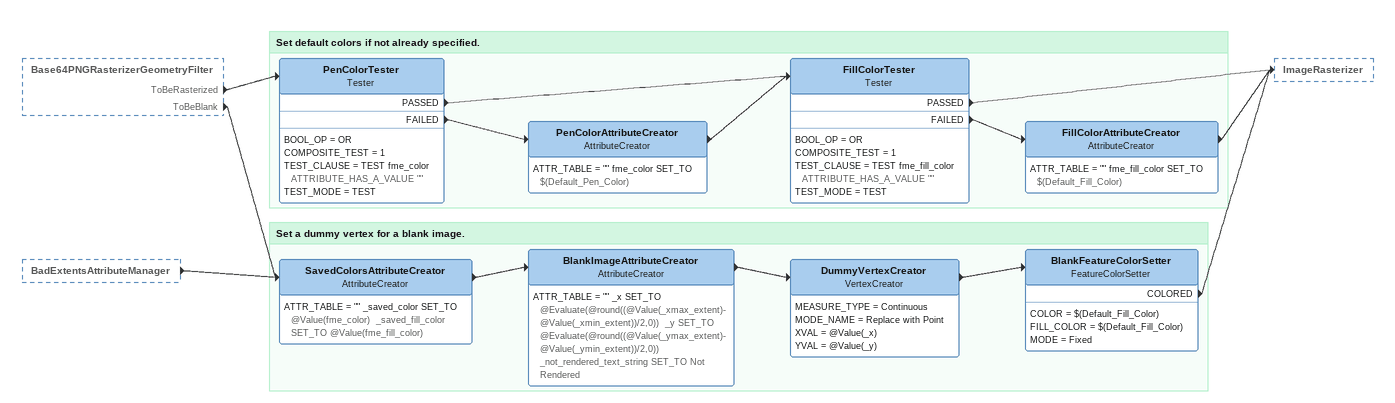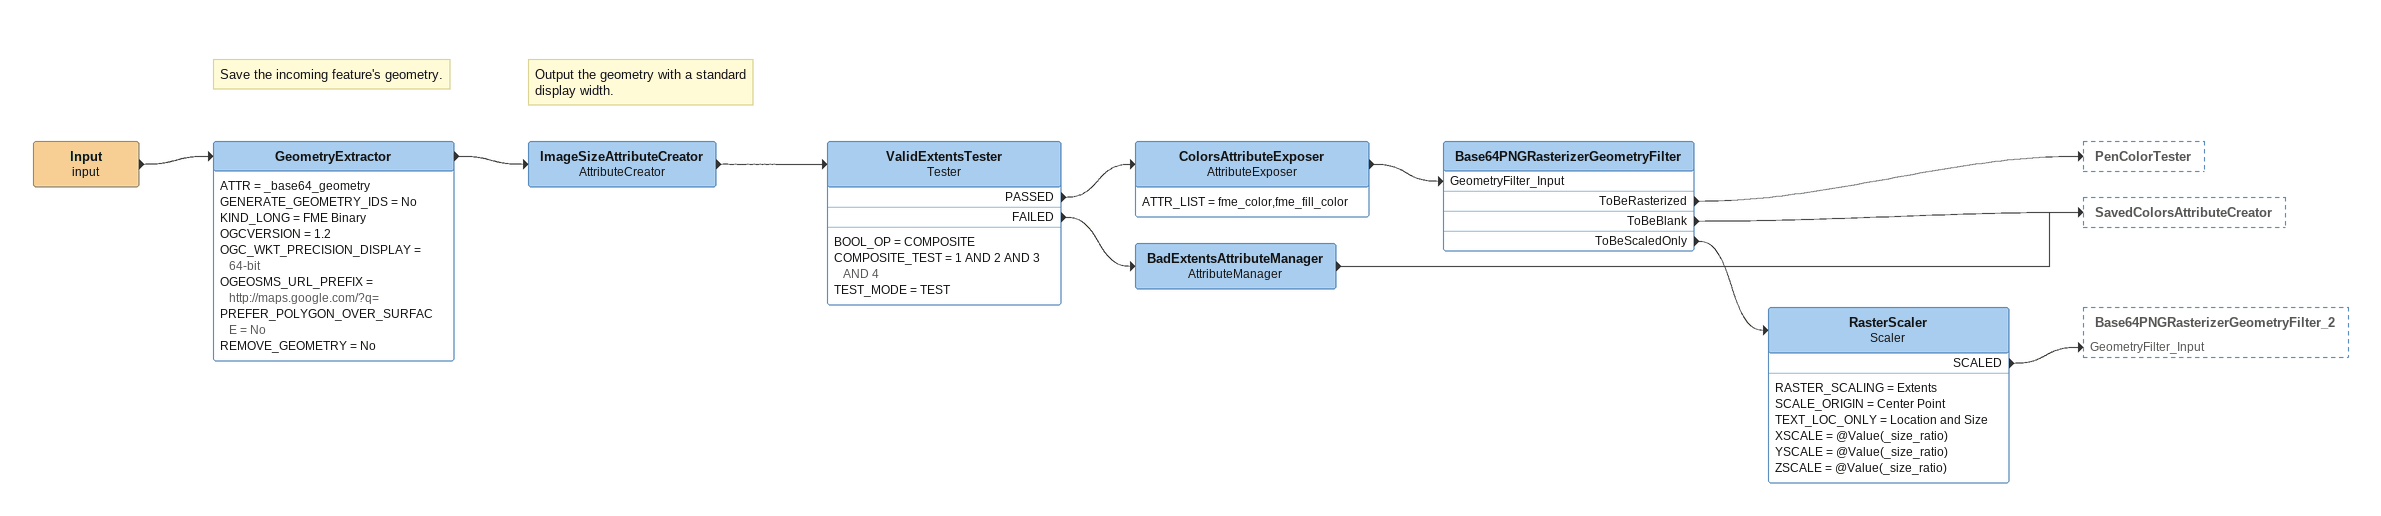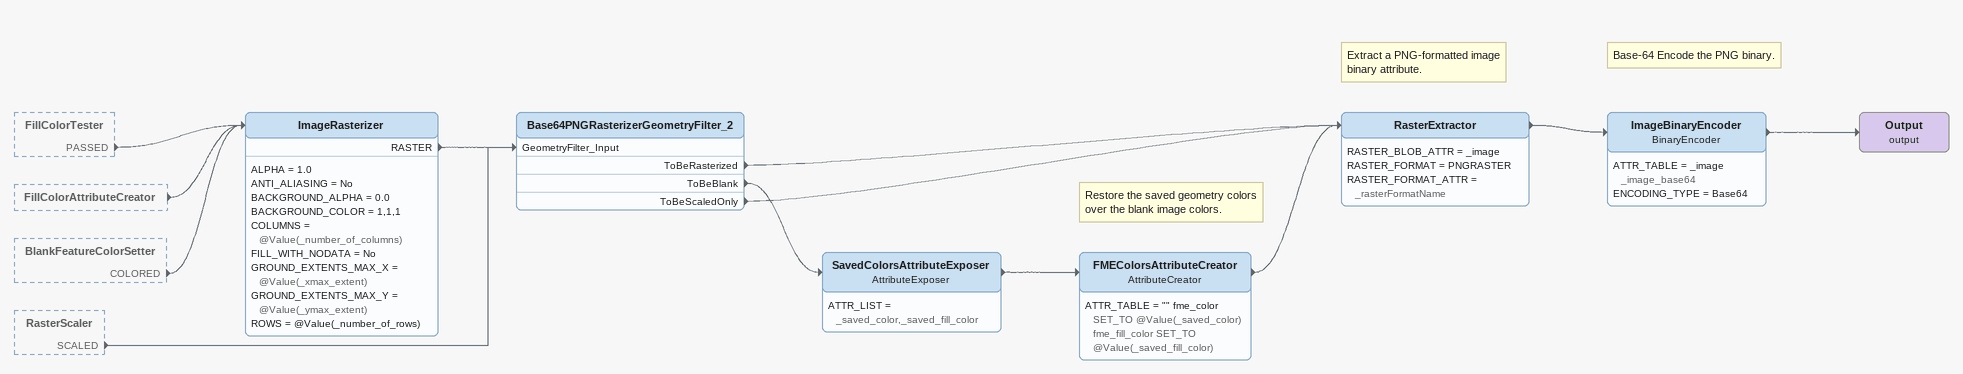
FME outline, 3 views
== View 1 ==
Base64PNGRasterizerGeometryFilter [outside]
    ToBeRasterized -> PenColorTester
    ToBeBlank -> SavedColorsAttributeCreator
BadExtentsAttributeManager [outside]
    -> SavedColorsAttributeCreator

Bookmark: Set default colors if not already specified.
PenColorTester: Tester
    BOOL_OP = OR
    COMPOSITE_TEST = 1
    TEST_CLAUSE = TEST fme_color ATTRIBUTE_HAS_A_VALUE ""
    TEST_MODE = TEST
    PASSED -> FillColorTester
    FAILED -> PenColorAttributeCreator
PenColorAttributeCreator: AttributeCreator
    ATTR_TABLE = "" fme_color SET_TO $(Default_Pen_Color)
    -> FillColorTester
FillColorTester: Tester
    BOOL_OP = OR
    COMPOSITE_TEST = 1
    TEST_CLAUSE = TEST fme_fill_color ATTRIBUTE_HAS_A_VALUE ""
    TEST_MODE = TEST
    PASSED -> ImageRasterizer
    FAILED -> FillColorAttributeCreator
FillColorAttributeCreator: AttributeCreator
    ATTR_TABLE = "" fme_fill_color SET_TO $(Default_Fill_Color)
    -> ImageRasterizer

Bookmark: Set a dummy vertex for a blank image.
SavedColorsAttributeCreator: AttributeCreator
    ATTR_TABLE = "" _saved_color SET_TO @Value(fme_color)  _saved_fill_color SET_TO @Value(fme_fill_color)
    -> BlankImageAttributeCreator
BlankImageAttributeCreator: AttributeCreator
    ATTR_TABLE = "" _x SET_TO @Evaluate(@round((@Value(_xmax_extent)-@Value(_xmin_extent))/2,0))  _y SET_TO @Evaluate(@round((@Value(_ymax_extent)-@Value(_ymin_extent))/2,0))  _not_rendered_text_string SET_TO Not Rendered
    -> DummyVertexCreator
DummyVertexCreator: VertexCreator
    MEASURE_TYPE = Continuous
    MODE_NAME = Replace with Point
    XVAL = @Value(_x)
    YVAL = @Value(_y)
    -> BlankFeatureColorSetter
BlankFeatureColorSetter: FeatureColorSetter
    COLOR = $(Default_Fill_Color)
    FILL_COLOR = $(Default_Fill_Color)
    MODE = Fixed
    COLORED -> ImageRasterizer

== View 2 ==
Input (input)
    -> GeometryExtractor
Note: Save the incoming feature's geometry.
GeometryExtractor
    ATTR = _base64_geometry
    GENERATE_GEOMETRY_IDS = No
    KIND_LONG = FME Binary
    OGCVERSION = 1.2
    OGC_WKT_PRECISION_DISPLAY = 64-bit
    OGEOSMS_URL_PREFIX = http://maps.google.com/?q=
    PREFER_POLYGON_OVER_SURFACE = No
    REMOVE_GEOMETRY = No
    -> ImageSizeAttributeCreator
Note: Output the geometry with a standard display width.
ImageSizeAttributeCreator: AttributeCreator
    -> ValidExtentsTester
ValidExtentsTester: Tester
    BOOL_OP = COMPOSITE
    COMPOSITE_TEST = 1 AND 2 AND 3 AND 4
    TEST_MODE = TEST
    PASSED -> ColorsAttributeExposer
    FAILED -> BadExtentsAttributeManager
ColorsAttributeExposer: AttributeExposer
    ATTR_LIST = fme_color,fme_fill_color
    -> Base64PNGRasterizerGeometryFilter [GeometryFilter_Input]
Base64PNGRasterizerGeometryFilter
    ToBeRasterized -> PenColorTester
    ToBeBlank -> SavedColorsAttributeCreator
    ToBeScaledOnly -> RasterScaler
RasterScaler: Scaler
    RASTER_SCALING = Extents
    SCALE_ORIGIN = Center Point
    TEXT_LOC_ONLY = Location and Size
    XSCALE = @Value(_size_ratio)
    YSCALE = @Value(_size_ratio)
    ZSCALE = @Value(_size_ratio)
    SCALED -> Base64PNGRasterizerGeometryFilter_2 [GeometryFilter_Input]
BadExtentsAttributeManager: AttributeManager
    -> SavedColorsAttributeCreator

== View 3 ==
FillColorTester [outside]
    PASSED -> ImageRasterizer
FillColorAttributeCreator [outside]
    -> ImageRasterizer
BlankFeatureColorSetter [outside]
    COLORED -> ImageRasterizer
RasterScaler [outside]
    SCALED -> Base64PNGRasterizerGeometryFilter_2 [GeometryFilter_Input]
ImageRasterizer
    ALPHA = 1.0
    ANTI_ALIASING = No
    BACKGROUND_ALPHA = 0.0
    BACKGROUND_COLOR = 1,1,1
    COLUMNS = @Value(_number_of_columns)
    FILL_WITH_NODATA = No
    GROUND_EXTENTS_MAX_X = @Value(_xmax_extent)
    GROUND_EXTENTS_MAX_Y = @Value(_ymax_extent)
    ROWS = @Value(_number_of_rows)
    RASTER -> Base64PNGRasterizerGeometryFilter_2 [GeometryFilter_Input]
Base64PNGRasterizerGeometryFilter_2
    ToBeRasterized -> RasterExtractor
    ToBeBlank -> SavedColorsAttributeExposer
    ToBeScaledOnly -> RasterExtractor
SavedColorsAttributeExposer: AttributeExposer
    ATTR_LIST = _saved_color,_saved_fill_color
    -> FMEColorsAttributeCreator
Note: Restore the saved geometry colors over the blank image colors.
FMEColorsAttributeCreator: AttributeCreator
    ATTR_TABLE = "" fme_color SET_TO @Value(_saved_color)  fme_fill_color SET_TO @Value(_saved_fill_color)
    -> RasterExtractor
Note: Extract a PNG-formatted image binary attribute.
RasterExtractor
    RASTER_BLOB_ATTR = _image
    RASTER_FORMAT = PNGRASTER
    RASTER_FORMAT_ATTR = _rasterFormatName
    -> ImageBinaryEncoder
Note: Base-64 Encode the PNG binary.
ImageBinaryEncoder: BinaryEncoder
    ATTR_TABLE = _image _image_base64
    ENCODING_TYPE = Base64
    -> Output (output)
Output (output)
